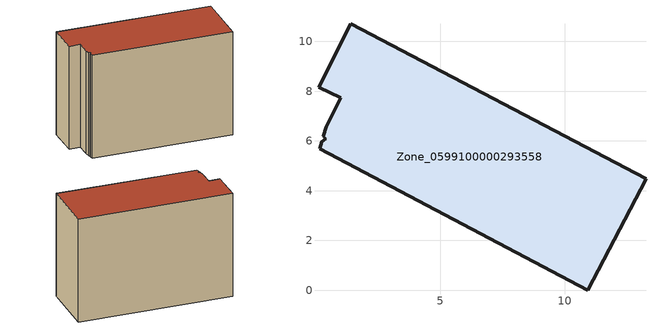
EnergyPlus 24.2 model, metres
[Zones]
Zone_0599100000293558
 floor ground (C_G): 0.3,6.18 0.41,6.57 1.01,7.73 0.11,8.16 1.41,10.71 13.27,4.47 10.93,0 0.16,5.67 0.24,5.97 0.41,6.08 z0
 wall outside (C_F): 13.27,4.47 1.41,10.71 0.11,8.16 1.01,7.73 0.41,6.57 0.3,6.18 0.41,6.08 0.24,5.97 0.16,5.67 10.93,0 13.27,4.47 z0:9.3
 roof outside (C_R): 0.41,6.57 0.3,6.18 0.41,6.08 0.24,5.97 0.16,5.67 10.93,0 13.27,4.47 1.41,10.71 0.11,8.16 1.01,7.73 z9.3
[BUILDING]
Pand.0599100000293558: North Axis=0; Terrain=City; Loads Convergence Tolerance Value=0.04; Temperature Convergence Tolerance Value=0.4; Solar Distribution=FullExterior; Maximum Number of Warmup Days=25; Minimum Number of Warmup Days=1
[Site:Location]
Rotterdam.The.Hague.AP_ZH_NLD Design_Conditions: Latitude=51.96; Longitude=4.45; Time Zone=1; Elevation=-4.5
[SITE:GROUNDTEMPERATURE:BUILDINGSURFACE]
18, 18, 18, 18, 18, 18, 18, 18, 18, 18, 18, 18
[MATERIAL] Thermal Absorptance=0.9; Solar Absorptance=0.7; Visible Absorptance=0.7
Name | Roughness | Thickness | Conductivity | Density | Specific Heat
G.TI.1946 | MediumSmooth | 0.15 | 1 | 540 | 1210
F.TI.1946 | Rough | 0.3 | 0.857143 | 1920 | 840
R.TI.1946 | MediumRough | 0.2 | 0.1 | 1500 | 1000
[CONSTRUCTION]
C_G: G.TI.1946
C_F: F.TI.1946
C_R: R.TI.1946
[ZONE]
Zone_0599100000293558: Type=1; Multiplier=1; Ceiling Height=Autocalculate; Volume=Autocalculate; Floor Area=autocalculate; Part of Total Floor Area=Yes
[ZONEINFILTRATION:DESIGNFLOWRATE]
Infil_Zone_0599100000293558: Zone or ZoneList or Space or SpaceList=Zone_0599100000293558; Schedule=AlwaysOn; Design Flow Rate Calculation Method=Flow/Area; Flow Rate per Floor Area=0.003; Constant Term Coefficient=1; Temperature Term Coefficient=0; Velocity Term Coefficient=0; Velocity Squared Term Coefficient=0
[HVACTEMPLATE:ZONE:IDEALLOADSAIRSYSTEM]
Zone_0599100000293558: Maximum Heating Supply Air Temperature=50; Minimum Cooling Supply Air Temperature=13; Maximum Heating Supply Air Humidity Ratio=0.0156; Minimum Cooling Supply Air Humidity Ratio=0.0077; Heating Limit=NoLimit; Cooling Limit=NoLimit; Dehumidification Control Type=ConstantSensibleHeatRatio; Cooling Sensible Heat Ratio=0.7; Dehumidification Setpoint=60; Humidification Control Type=None; Humidification Setpoint=30; Outdoor Air Method=None; Outdoor Air Flow Rate per Person=0.00944; Outdoor Air Flow Rate per Zone Floor Area=0; Outdoor Air Flow Rate per Zone=0; Demand Controlled Ventilation Type=None; Outdoor Air Economizer Type=NoEconomizer; Heat Recovery Type=None; Sensible Heat Recovery Effectiveness=0.7; Latent Heat Recovery Effectiveness=0.65
[ZONECONTROL:THERMOSTAT]
ThermostatControl_Zone_0599100000293558: Zone or ZoneList=Zone_0599100000293558; Control Type Schedule=DualSetpointControlType; Control 1=Thermostat_Zone_0599100000293558; Temperature Difference Between Cutout And Setpoint=0
[THERMOSTATSETPOINT:DUALSETPOINT]
Thermostat_Zone_0599100000293558: Heating Setpoint Temperature Schedule=HeatingSetpoint_Zone_0599100000293558; Cooling Setpoint Temperature Schedule=CoolingSetpoint_Zone_0599100000293558
[SCHEDULE:COMPACT]
HeatingSetpoint_Zone_0599100000293558: Through: 12/31, For: AllDays, Until: 24:00, 21
CoolingSetpoint_Zone_0599100000293558: Through: 12/31, For: AllDays, Until: 24:00, 24
DualSetpointControlType: Through: 12/31, For: AllDays, Until: 24:00, 4
AlwaysOn: Through: 12/31, For: AllDays, Until: 24:00, 1
